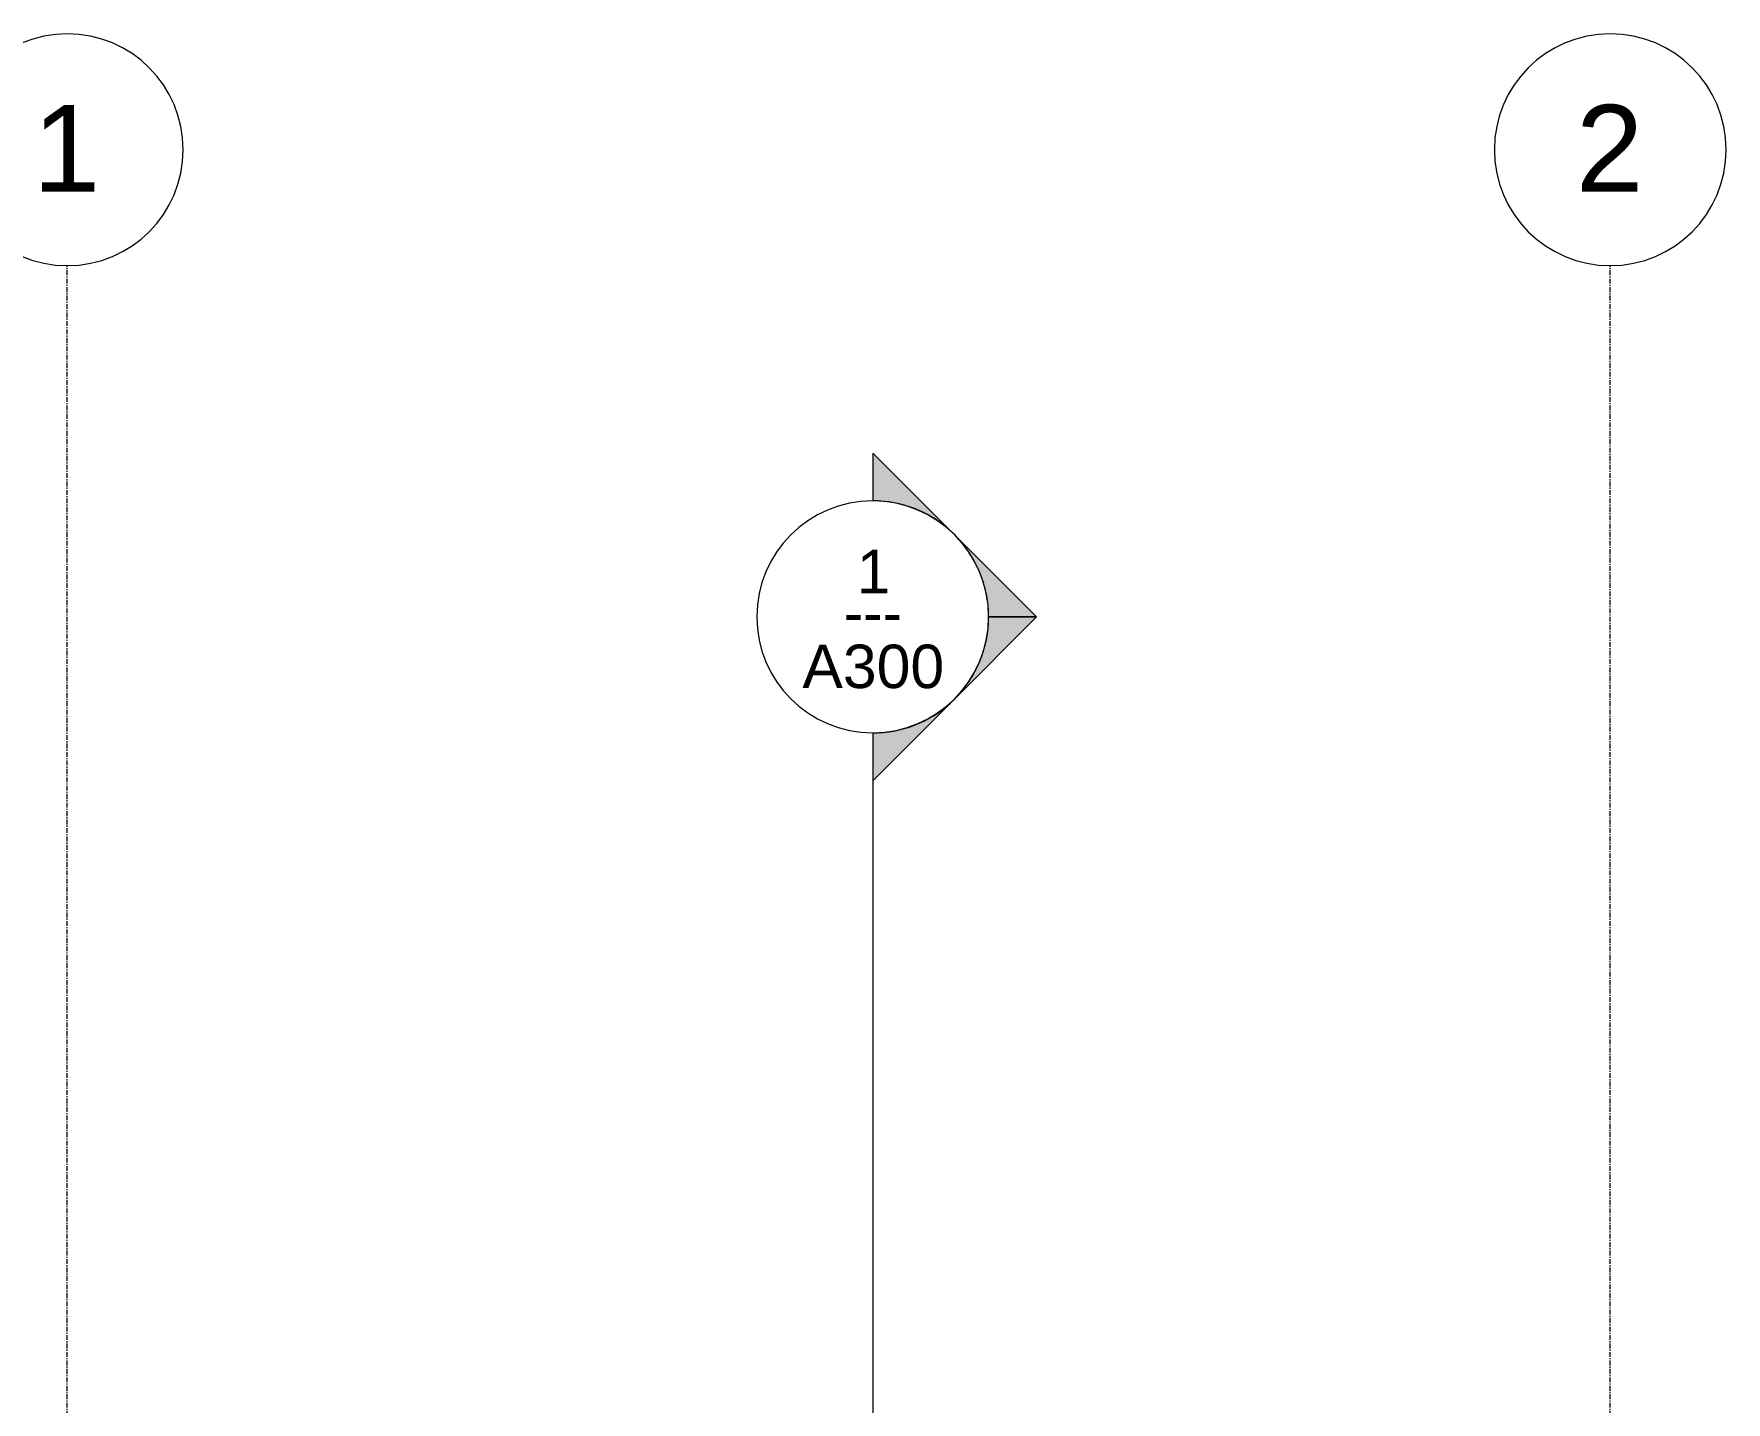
# Model space of a CAD drawing. Header units: inches. Extents: x -13428 to -11666, y -86 to 290.
# Drawn here: x -12119 to -11943.8, y 148.6 to 290.3 of the extents above; entities that cross this region are included whole.
import ezdxf

# ---------------------------------------------------------------- set-up
doc = ezdxf.new("R2010")
doc.units = ezdxf.units.IN
doc.header["$MEASUREMENT"] = 0
doc.linetypes.add('Grid Line 1_2_', pattern=[0.875, 0.5, -0.125, 0.125, -0.125])
for name, color, linetype, lineweight in [('G-ANNO-SYMB', 111, 'Continuous', 9), ('S-GRID-1', 1, 'Grid Line 1_2_', 9), ('S-GRID-IDEN', 1, 'Continuous', 9)]:
    doc.layers.add(name, color=color, linetype=linetype, lineweight=lineweight)
doc.styles.add('Arial', font='arial.ttf', dxfattribs={"height": 4.5})
doc.styles.add('Arial_1', font='arial.ttf', dxfattribs={"height": 9})
doc.styles.add('Century Gothic_1', font='ufonts.com_century-gothic.ttf', dxfattribs={"height": 4.5})

# ---------------------------------------------------------------- blocks, each defined once
blk = doc.blocks.new('Grid - Grid Head - Circle-50561-BUILDING SECTION - NORTH_SOUTH')
at = {"layer": 'S-GRID-IDEN'}
for start, end in [(0, 180), (180, 360)]:
    blk.add_arc((-2120.36, 278.27), 12, start, end, dxfattribs=at)
blk = doc.blocks.new('Section - Section Head - Filled-22785-BUILDING SECTION - NORTH_SOUTH')
at = {"layer": 'G-ANNO-SYMB'}
h = blk.add_hatch(color=256, dxfattribs=at)
edge = h.paths.add_edge_path(flags=0)
edge.add_arc((-2196.71, 229.9), 12.02, 47.9216, 90)
edge.add_line((-2196.71, 241.91), (-2196.71, 246.87))
edge.add_line((-2196.71, 246.87), (-2188.65, 238.81))
h = blk.add_hatch(color=256, dxfattribs=at)
edge = h.paths.add_edge_path(flags=0)
edge.add_line((-2188.22, 238.38), (-2179.74, 229.9))
edge.add_line((-2179.74, 229.9), (-2184.71, 229.9))
edge.add_arc((-2196.71, 229.9), 12, 0, 45)
h = blk.add_hatch(color=256, dxfattribs=at)
edge = h.paths.add_edge_path(flags=0)
edge.add_arc((-2196.71, 229.9), 12, 315, 360)
edge.add_line((-2184.71, 229.9), (-2179.74, 229.9))
edge.add_line((-2179.74, 229.9), (-2188.22, 221.41))
h = blk.add_hatch(color=256, dxfattribs=at)
edge = h.paths.add_edge_path(flags=0)
edge.add_line((-2188.65, 220.98), (-2196.71, 212.93))
edge.add_line((-2196.71, 212.93), (-2196.71, 217.88))
edge.add_arc((-2196.71, 229.9), 12.02, 270, 312.0784)
for p, q in [((-2188.65, 238.81), (-2196.71, 246.87)), ((-2196.71, 246.87), (-2196.71, 241.91)), ((-2179.74, 229.9), (-2188.22, 238.38)), ((-2188.22, 221.41), (-2179.74, 229.9)), ((-2184.71, 229.9), (-2179.74, 229.9)), ((-2179.74, 229.9), (-2184.71, 229.9)), ((-2196.71, 212.93), (-2188.65, 220.98)), ((-2196.71, 217.88), (-2196.71, 212.93))]:
    blk.add_line(p, q, dxfattribs=at)
for centre, radius, start, end in [((-2196.71, 229.91), 12, 90, 270), ((-2196.71, 229.91), 12, 270, 90), ((-2196.71, 229.9), 12.02, 47.9216, 90), ((-2196.71, 229.9), 12, 0, 45), ((-2196.71, 229.9), 12, 315, 360), ((-2196.71, 229.9), 12.02, 270, 312.0784)]:
    blk.add_arc(centre, radius, start, end, dxfattribs=at)

msp = doc.modelspace()

# ---------------------------------------------------------------- linework, layer by layer
at = {"layer": 'G-ANNO-SYMB'}
msp.add_line((-12032.194, 217.896), (-12032.194, -38.086), dxfattribs=at)
at = {"layer": 'S-GRID-1'}
for p, q in [((-12115.575, -86.461), (-12115.575, 266.271)), ((-11955.85, -86.461), (-11955.85, 266.271))]:
    msp.add_line(p, q, dxfattribs=at)

# ---------------------------------------------------------------- block references
at = {"layer": 'G-ANNO-SYMB'}
msp.add_blockref('Section - Section Head - Filled-22785-BUILDING SECTION - NORTH_SOUTH', (-9835.487, 0), dxfattribs=at)
at = {"layer": 'S-GRID-IDEN'}
for p in [(-9995.213, 0), (-9835.487, 0)]:
    msp.add_blockref('Grid - Grid Head - Circle-50561-BUILDING SECTION - NORTH_SOUTH', p, dxfattribs=at)

# ---------------------------------------------------------------- texts
at = {"layer": 'G-ANNO-SYMB', "char_height": 4.5, "attachment_point": 1}
for s, insert, width, style in [('1', (-12033.855, 236.85), 4.242, 'Arial'), ('---', (-12035.18, 232.597), 7.7265, 'Century Gothic_1'), ('A300', (-12039.477, 227.032), 17.877, 'Arial')]:
    msp.add_mtext(s, dxfattribs=dict(at, insert=insert, width=width, style=style))
at = {"layer": 'S-GRID-IDEN', "char_height": 9, "width": 8.484, "attachment_point": 1, "style": 'Arial_1'}
for s, insert in [('1', (-12119.14, 282.915)), ('2', (-11959.414, 282.915))]:
    msp.add_mtext(s, dxfattribs=dict(at, insert=insert))

doc.saveas('drawing.dxf')
